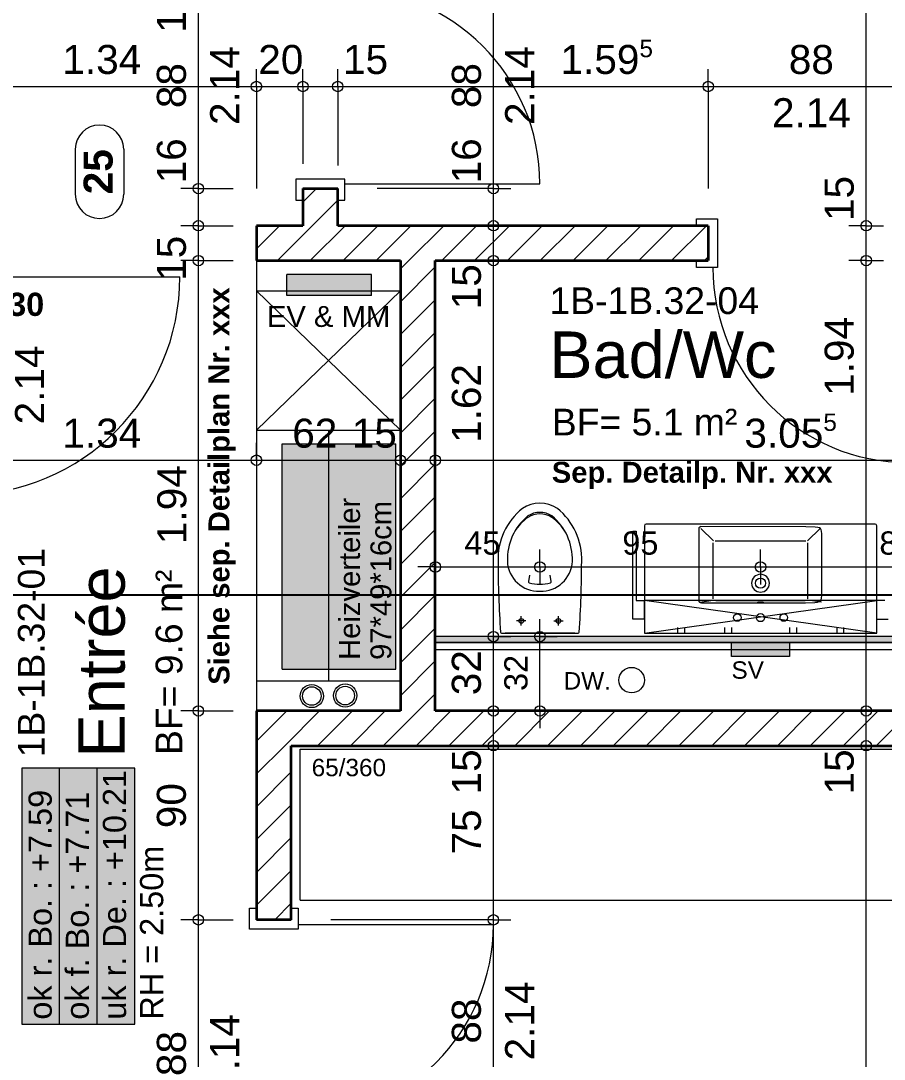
# Model space of a CAD drawing. Header units: metres. Extents: x 0.003 to 0.843, y 0.003 to 0.597.
# Drawn here: x 0.5301 to 0.6044, y 0.3217 to 0.4112 of the extents above; entities that cross this region are included whole.
import ezdxf

# ---------------------------------------------------------------- set-up
doc = ezdxf.new("R2010")
doc.units = ezdxf.units.M
for name, pattern in [('AUSGEZOGEN', [0]), ('LINIE_23', [0.0079, 0.004, -0.0013, 0, -0.0013, 0, -0.0013]), ('STRICHLINIE', [19.049999999999997, 12.7, -6.35]), ('STRICHPUNKT', [25.4, 12.7, -6.35, 0, -6.35])]:
    doc.linetypes.add(name, pattern=pattern)
for name, color, linetype, lineweight in [('Bad', 7, 'AUSGEZOGEN', 13), ('Bauachsen grob', 7, 'STRICHPUNKT', 13), ('Brand Text', 251, 'AUSGEZOGEN', 18), ('Einbaumoebel', 7, 'AUSGEZOGEN', 18), ('Elektro Text', 251, 'AUSGEZOGEN', 18), ('Fachplaner Elektro', 251, 'AUSGEZOGEN', 18), ('Fachplaner HLK', 251, 'AUSGEZOGEN', 18), ('Fachplaner Sanitaer', 251, 'AUSGEZOGEN', 18), ('HLK Text', 251, 'AUSGEZOGEN', 18), ('Leichtbauwaende', 7, 'AUSGEZOGEN', 18), ('Moebel', 253, 'AUSGEZOGEN', 13), ('Raumbezeichnung', 7, 'AUSGEZOGEN', 18), ('Sanitaer Apparate', 251, 'AUSGEZOGEN', 18), ('Sanitaer Leitungen', 251, 'AUSGEZOGEN', 18), ('Sanitaer Text', 251, 'AUSGEZOGEN', 18), ('Sanitaer Vermassung', 251, 'AUSGEZOGEN', 18), ('Schnittbegrenzung', 7, 'AUSGEZOGEN', 13), ('Text Koten', 7, 'AUSGEZOGEN', 25), ('Text Werkplan Ausfuehrung', 7, 'AUSGEZOGEN', 25), ('Tuerzarge', 7, 'AUSGEZOGEN', 13), ('Wand Mauerwerk tragend', 7, 'AUSGEZOGEN', 35), ('Werkplan- Ausfuehrungsmasse', 7, 'AUSGEZOGEN', 13)]:
    doc.layers.add(name, color=color, linetype=linetype, lineweight=lineweight)
doc.styles.add('ARIAL', font='ARIAL.TTF')

msp = doc.modelspace()

# ---------------------------------------------------------------- hatches: boundary and pattern name
at = {"layer": 'Fachplaner Elektro', "linetype": 'AUSGEZOGEN', "lineweight": 18, "true_color": 0xfff5eb}
msp.add_hatch(color=7, dxfattribs=at).paths.add_polyline_path([(0.5602599875442691, 0.3893399913646281), (0.5529599877074367, 0.3893399913646281), (0.5529599877074367, 0.3875399914048612), (0.5602599875442691, 0.3875399914048612)])
at = {"layer": 'Fachplaner HLK', "linetype": 'AUSGEZOGEN', "lineweight": 18, "true_color": 0xffebeb}
msp.add_hatch(color=7, dxfattribs=at).paths.add_polyline_path([(0.5525599877163774, 0.3553399921245874), (0.5623599874973304, 0.3553399921245874), (0.5623599874973304, 0.3747399916909635), (0.5525599877163774, 0.3747399916909635)])
at = {"layer": 'Fachplaner Sanitaer', "linetype": 'AUSGEZOGEN', "lineweight": 18, "true_color": 0xedf5de}
msp.add_hatch(color=7, dxfattribs=at).paths.add_polyline_path([(0.5962598570448715, 0.3576399920731783), (0.5912598571566302, 0.3576399920731783), (0.5912598571566302, 0.3564399921000004), (0.5962598570448715, 0.3564399921000004)])
at = {"layer": 'Leichtbauwaende', "linetype": 'AUSGEZOGEN', "lineweight": 13}
msp.add_hatch(color=253, dxfattribs=at).paths.add_polyline_path([(0.5657599874213345, 0.3576399920731783), (0.6104599864222116, 0.3576399920731783), (0.6104599864222116, 0.3581399920620024), (0.5657599874213345, 0.3581399920620024)])
at = {"layer": 'Text Koten', "linetype": 'AUSGEZOGEN', "lineweight": 13}
msp.add_hatch(color=254, dxfattribs=at).paths.add_polyline_path([(0.5301599882170565, 0.3247399928085506), (0.5398933213328332, 0.3247399928085515), (0.5398933213328334, 0.3468066589819893), (0.5301599882170557, 0.3468066589819896)])

# ---------------------------------------------------------------- linework, layer by layer
at = {"layer": 'Bad', "color": 7, "linetype": 'AUSGEZOGEN', "lineweight": 13}
for p, q in [((0.5738599872402853, 0.363445391943421), (0.5737733362622212, 0.3628869923559068)), ((0.5757466381781166, 0.3628869923559068), (0.5756599872000526, 0.363445391943421)), ((0.5731599872559315, 0.3590885590608068), (0.5731599872559309, 0.3598885590429254)), ((0.576359987184406, 0.3590885590608068), (0.576359987184406, 0.3598885590429254)), ((0.5735599872469912, 0.3594885590518661), (0.5727599872648722, 0.3594885590518661)), ((0.5759599871933467, 0.3594885590518661), (0.5767599871754652, 0.3594885590518661)), ((0.5714695725337142, 0.3584399920553002), (0.5780504019066232, 0.3584399920553002)), ((0.5777599871531134, 0.3584399920553002), (0.5717599872872239, 0.358439992055301))]:
    msp.add_line(p, q, dxfattribs=at)
for centre in [(0.5731599872559272, 0.3594885590518692), (0.5763599871844016, 0.3594885590518692)]:
    msp.add_circle(centre, 0.0001999999955296517, dxfattribs=at)
for centre, radius, start, end in [((0.5747599872201656, 0.3669139002659007), 0.00272609085906712, 56.406489999991, 123.5935099999896), ((0.576793280114718, 0.364799672753158), 0.005636623974011635, 128.9266459999897, 181.96991199999), ((0.5747599872201657, 0.3669139050058998), 0.001926086916948602, 57.46698799998888, 122.533011999991), ((0.5747599872201656, 0.3667939043085811), 0.001926087516948588, 57.46699999998886, 122.5329999999919), ((0.5727266943256151, 0.3647996727531584), 0.005636623974011635, 358.0300879999908, 51.0733539999899), ((0.5767935410747138, 0.3648037912330638), 0.004833584691960961, 129.420737999991, 181.9854439999905), ((0.5762896803659756, 0.3649112603706643), 0.00434480852288596, 126.1909489999891, 148.4864979999894), ((0.5727264333656199, 0.3648037912330646), 0.004833584691960961, 358.0145559999904, 50.57926199999084), ((0.5732169672346558, 0.3649052439307983), 0.004357539282601405, 30.8138149999898, 53.71434199998934), ((0.6620209965697303, 0.3647053543152505), 0.09086106368909692, 180.0627049999873, 183.8958629999901), ((0.5746638326623146, 0.3647487030742945), 0.002703311139576286, 182.382421999991, 272.0383939999902), ((0.5748561417780184, 0.3647487030742945), 0.002703311139576286, 267.9616059999909, 357.6175779999902), ((0.4874989778706028, 0.3647053543152783), 0.09086106368909692, 356.1041369999906, 359.9372949999952), ((0.573872153621353, 0.3628716581563011), 0.0001000000407186459, 171.1793535129968, 254.0279801310461), ((0.5747599872201656, 0.3659736146643053), 0.003326512504157104, 254.0279630159808, 285.9720369839977), ((0.5756478208189796, 0.3628716581563011), 0.0001000000407186458, 285.9720198688927, 8.820646487003188), ((0.5714695725337123, 0.3585399920530731), 9.999999776482583e-05, 184.6081779999522, 270), ((0.5780504019066189, 0.3585399920530721), 9.999999776482583e-05, 270, 355.3918219999791)]:
    msp.add_arc(centre, radius, start, end, dxfattribs=at)
at = {"layer": 'Bauachsen grob', "color": 32, "linetype": 'LINIE_23', "lineweight": 25, "true_color": 0xc36e14}
msp.add_line((0.219399995163083, 0.3886399914357912), (0.7293199837654833, 0.3886399914357912), dxfattribs=at)
at = {"layer": 'Einbaumoebel', "color": 7, "linetype": 'AUSGEZOGEN', "lineweight": 18}
for p, q in [((0.5503599877655512, 0.390539991337806), (0.5503599877655512, 0.3517399922050536)), ((0.5503599877655512, 0.3879399913959205), (0.5627599874883895, 0.3879399913959205)), ((0.5627599874883895, 0.3759399916641415), (0.5503599877655512, 0.3879399913959205)), ((0.5503599877655512, 0.3759399916641415), (0.5627599874883895, 0.3879399913959205)), ((0.5503599877655512, 0.3759399916641415), (0.5627599874883895, 0.3759399916641415)), ((0.5503599877655512, 0.3543399921469391), (0.5627599874883895, 0.3543399921469391))]:
    msp.add_line(p, q, dxfattribs=at)
at = {"layer": 'Einbaumoebel', "color": 7, "linetype": 'STRICHPUNKT', "lineweight": 18}
msp.add_line((0.5565599876269702, 0.3759399916641415), (0.5565599876269702, 0.3543399921469391), dxfattribs=at)
at = {"layer": 'Fachplaner Elektro', "color": 40, "linetype": 'STRICHLINIE', "lineweight": 18}
for p, q in [((0.5602599875442691, 0.3893399913646281), (0.5529599877074367, 0.3893399913646281)), ((0.5529599877074367, 0.3875399914048612), (0.5529599877074367, 0.3893399913646281)), ((0.5602599875442691, 0.3875399914048612), (0.5602599875442691, 0.3893399913646281)), ((0.5602599875442691, 0.3875399914048612), (0.5529599877074367, 0.3875399914048612))]:
    msp.add_line(p, q, dxfattribs=at)
at = {"layer": 'Fachplaner HLK', "color": 240, "linetype": 'STRICHLINIE', "lineweight": 18}
for p, q in [((0.5525599877163774, 0.3553399921245874), (0.5525599877163774, 0.3747399916909635)), ((0.5525599877163774, 0.3747399916909635), (0.5623599874973304, 0.3747399916909635)), ((0.5623599874973304, 0.3553399921245874), (0.5623599874973304, 0.3747399916909635)), ((0.5525599877163774, 0.3553399921245874), (0.5623599874973304, 0.3553399921245874))]:
    msp.add_line(p, q, dxfattribs=at)
at = {"layer": 'Fachplaner HLK', "color": 251, "linetype": 'AUSGEZOGEN', "lineweight": 18}
for centre, radius in [((0.5551226823163269, 0.353020984154878), 0.0009999999776482583), ((0.5551226823163269, 0.353020984154878), 0.0007999999821186066), ((0.5579972929376137, 0.3530590001971149), 0.0009999999776482583), ((0.5579972929376137, 0.3530590001971149), 0.0007999999821186066)]:
    msp.add_circle(centre, radius, dxfattribs=at)
at = {"layer": 'Fachplaner Sanitaer', "color": 55, "linetype": 'STRICHLINIE', "lineweight": 18, "true_color": 0x91b44b}
for p, q in [((0.5912598571566304, 0.3564399921000004), (0.5912598571566304, 0.3576399920731783)), ((0.5912598571566304, 0.3576399920731783), (0.5962598570448718, 0.3576399920731783)), ((0.5962598570448718, 0.3576399920731783), (0.5962598570448718, 0.3564399921000004)), ((0.5962598570448718, 0.3564399921000004), (0.5912598571566304, 0.3564399921000004))]:
    msp.add_line(p, q, dxfattribs=at)
at = {"layer": 'Leichtbauwaende', "color": 7, "linetype": 'AUSGEZOGEN', "lineweight": 18}
for p, q in [((0.6104599864222116, 0.3581399920620024), (0.5657599874213345, 0.3581399920620024)), ((0.5657599874213345, 0.3581399920620024), (0.5657599874213345, 0.3576399920731783)), ((0.5657599874213345, 0.3576399920731783), (0.6099599864333872, 0.3576399920731783)), ((0.6099599864333872, 0.3576399920731783), (0.5657599874213345, 0.3576399920731783)), ((0.5657599874213345, 0.3576399920731783), (0.5657599874213345, 0.3570399920865894)), ((0.5657599874213345, 0.3570399920865894), (0.6093599864467983, 0.3570399920865894))]:
    msp.add_line(p, q, dxfattribs=at)
at = {"layer": 'Moebel', "color": 253, "linetype": 'AUSGEZOGEN', "lineweight": 13}
for p, q in [((0.5541099876817319, 0.3354399925693869), (0.5541099876817319, 0.3484399922788143)), ((0.5541099876817319, 0.3484399922788143), (0.6261099860724068, 0.3484399922788143)), ((0.5541099876817319, 0.3354399925693869), (0.6261099860724068, 0.3354399925693869))]:
    msp.add_line(p, q, dxfattribs=at)
at = {"layer": 'Sanitaer Apparate', "color": 7, "linetype": 'AUSGEZOGEN', "lineweight": 13}
for p, q in [((0.6036199865749297, 0.3678321437352183), (0.583899987015705, 0.3678321437352183)), ((0.5827599870411839, 0.3596399920060403), (0.5827599870411839, 0.3672399918361671)), ((0.5827599870411839, 0.3672399918361671), (0.5830599870344784, 0.3672399918361671)), ((0.5830599870344784, 0.3672399918361671), (0.5830599870344784, 0.3612399919702775)), ((0.5837599870188342, 0.3676921437383477), (0.5837599870188342, 0.3584999911605796)), ((0.588462949947535, 0.3612312945672488), (0.588462949947535, 0.3674526634511244)), ((0.5897034078849611, 0.3663862518858927), (0.5886299869099813, 0.3674596728608726)), ((0.5988899866806523, 0.3674596728608726), (0.5978129608017518, 0.3663826469819719)), ((0.6037599863540951, 0.3584999912051717), (0.6037599865717995, 0.367692143738348)), ((0.5830599870344784, 0.3612399919702775), (0.5837599870188321, 0.3612399919702775)), ((0.5837599870188321, 0.3596399920060403), (0.5837599870188321, 0.3612399919702775)), ((0.5885207158244937, 0.3611172004175551), (0.5896764345297464, 0.3612822006703145)), ((0.5989992752464425, 0.3611172004175551), (0.5978369240693395, 0.361283147578526)), ((0.6037599865717973, 0.3596399920060403), (0.6037599865717973, 0.3612399919702775)), ((0.6044599865561511, 0.3612399919702775), (0.6037599865717973, 0.3612399919702775)), ((0.5837599870188321, 0.3596399920060403), (0.5827599870411839, 0.3596399920060403)), ((0.5866031141233717, 0.3589399920280639), (0.5866031141233717, 0.3584399920392398)), ((0.587203113716704, 0.3589399920294104), (0.587203113716704, 0.3584399920405863)), ((0.5906599842326482, 0.3589399920371676), (0.5906599842326482, 0.3584399920483434)), ((0.5912599839827989, 0.3589399920385145), (0.5912599839827989, 0.3584399920496903)), ((0.5962599841074786, 0.3589399920497349), (0.5962599841074786, 0.3584399920609108)), ((0.5968599838576296, 0.3589399920510811), (0.5968599838576296, 0.3584399920622568)), ((0.6003168543741981, 0.3589399920588385), (0.6003168543741981, 0.3584399920700144)), ((0.6009168539675304, 0.3589399920601845), (0.6009168539675304, 0.3584399920713604)), ((0.6037599865717973, 0.3596399920060403), (0.6047599865494457, 0.3596399920060403)), ((0.5838203120279949, 0.3584399920329952), (0.603699661562976, 0.358439992077605))]:
    msp.add_line(p, q, dxfattribs=at)
at = {"layer": 'Sanitaer Apparate', "color": 7, "linetype": 'STRICHPUNKT', "lineweight": 13}
for p, q in [((0.603759986571968, 0.3612399919927152), (0.583759987019003, 0.3612399919927152)), ((0.583759987019003, 0.3612399919927152), (0.583759987019003, 0.3584399920553002)), ((0.583759987019003, 0.3584399920553002), (0.603759986571968, 0.3612399919927152)), ((0.603759986571968, 0.3584399920553002), (0.583759987019003, 0.3612399919927152)), ((0.603759986571968, 0.3584399920553002), (0.603759986571968, 0.3612399919927152)), ((0.583759987019003, 0.3584399920553002), (0.603759986571968, 0.3584399920553002))]:
    msp.add_line(p, q, dxfattribs=at)
at = {"layer": 'Sanitaer Apparate', "color": 7, "linetype": 'AUSGEZOGEN', "lineweight": 13}
for points in [[(0.5884629499475333, 0.3674526634511271), (0.5884631419245739, 0.3674617387889521), (0.588463727411898, 0.3674708084646904), (0.5884647196338255, 0.367479846890516), (0.5884661301624234, 0.3674888274010705), (0.5884679687090115, 0.3674977224432219), (0.5884702429280607, 0.367506503791747), (0.5884729582384398, 0.3675151427885635), (0.5884761176669216, 0.3675236106023117), (0.5884797217186245, 0.3675318785042441), (0.5884837682786592, 0.3675399181556814), (0.5884882525486567, 0.3675477019016284), (0.5884931670210778, 0.3675552030647109), (0.5884985014933029, 0.3675623962332793), (0.5885042431224462, 0.3675692575374442), (0.5885103765207518, 0.3675757649069683), (0.5885168838902762, 0.3675818983052741), (0.5885237451944411, 0.3675876399344175), (0.5885309383630085, 0.3675929744066421), (0.5885384395260912, 0.3675978888790638), (0.5885462232720383, 0.36760237314906), (0.5885542629234753, 0.367606419709095), (0.5885625308254083, 0.3676100237607984), (0.588570998639156, 0.3676131831892803), (0.5885796376359727, 0.3676158984996591), (0.5885884189844977, 0.3676181727187083), (0.5885973140266494, 0.367620011265296), (0.5886062945372039, 0.3676214217938946), (0.5886153329630299, 0.367622414015822), (0.5886244026387683, 0.3676229995031463), (0.5886334779765922, 0.367623191480187)], [(0.5886868336602823, 0.3610396731442503), (0.5949860975974531, 0.3610430503615707), (0.5976432215546272, 0.3610600644114847), (0.5984416436957634, 0.3610895842431051), (0.5986611722189636, 0.3611194571879118), (0.5988127110275241, 0.3611649195431901), (0.5989131198891802, 0.3612304579269994), (0.598975813383456, 0.3613241769304841), (0.5990095424887036, 0.3614559657121831), (0.5990261622395723, 0.3616716225240126), (0.5990454014529253, 0.3626040630130433), (0.5990499866770742, 0.3643417708005582), (0.5990329027668654, 0.3670079870941855), (0.5990194899474561, 0.3672235709746255), (0.5989888053177734, 0.3673527664851141), (0.598929166094313, 0.3674442693888855), (0.5988318864859737, 0.3675077749834704), (0.5986835167912262, 0.3675514027616564), (0.5984669220339505, 0.367579610547527), (0.5976668134001508, 0.3676061075699781), (0.5886334779765928, 0.367623191480187)], [(0.5896951437465222, 0.3614072128088865), (0.5896951367274795, 0.3621862289047555), (0.5896950967494531, 0.3629652450006244), (0.5896951187221092, 0.3637442604861417), (0.5896951141444725, 0.3645232765820106), (0.5896951190272852, 0.3653022923727035), (0.5896951223842186, 0.3662204908995436)], [(0.5898657116748394, 0.3663909575095026), (0.590960115031725, 0.3663909407248352), (0.5920545186937867, 0.3663909556784483), (0.5937599867953148, 0.36639094255589), (0.5949557356699553, 0.3663909562887998), (0.5961514833238921, 0.3663909495749326), (0.5976472035053039, 0.3663909364523742)], [(0.5978176710307905, 0.3662203471617537), (0.5978176051128231, 0.365162799883146), (0.5978176051128231, 0.3641052516890104), (0.5978176063335257, 0.3621431600580618), (0.5978176119593483, 0.3614072387977986)], [(0.5886868336602816, 0.3610396731442503), (0.5886759589023477, 0.3610398899263533), (0.5886649396447531, 0.3610405551973032), (0.5886538111343932, 0.3610416899039847), (0.588642611890781, 0.3610433127214865), (0.5886313834651252, 0.3610454396146962), (0.5886201701145548, 0.3610480834121746), (0.5886090183915057, 0.3610512534058817), (0.5885979766515654, 0.3610549549909842), (0.5885870944866105, 0.3610591893599926), (0.5885764220937257, 0.3610639532647842), (0.5885660095938472, 0.3610692388586035), (0.5885559063172034, 0.3610750336279275), (0.5885461600751148, 0.3610813204211445), (0.5885368164393682, 0.3610880775775636), (0.5885279180510551, 0.3610952791563791), (0.5885195039803437, 0.3611028952612306), (0.5885116091570878, 0.3611108924520759), (0.5885042638896087, 0.361119234232525), (0.5884974934854943, 0.3611278815978185), (0.5884913179840809, 0.3611367936263855), (0.5884857520057309, 0.361145928096626), (0.5884808047183139, 0.3611552421101751), (0.5884764799168237, 0.3611646927034936), (0.5884727762079719, 0.3611742374310367), (0.5884696872882366, 0.3611838349053978), (0.5884672023012196, 0.3611934452824803), (0.5884653062584819, 0.3612030306827369), (0.5884639805072123, 0.361212555542606), (0.5884632032280975, 0.3612219868933498), (0.5884629499475326, 0.3612312945672516)], [(0.5975937119888729, 0.3612156196958881), (0.593759978056561, 0.3612156186255243), (0.5899192238602601, 0.3612156195851749)], [(0.5939999867899498, 0.3611009151767512), (0.5939994167187038, 0.3610994743129678), (0.5939975502417814, 0.3610979421499216), (0.5939941331315445, 0.36109632355953), (0.5939888885243021, 0.3610946278755851), (0.5939815252519012, 0.3610928700354668), (0.5939717514964635, 0.3610910717097672), (0.5939592947493374, 0.3610892622489247), (0.5939439283970427, 0.3610874792035684), (0.5939255040329945, 0.3610857681176427), (0.5939039867920958, 0.3610841812828786), (0.593879488867332, 0.3610827752191813), (0.5938522944855592, 0.3610816068376671), (0.5938228688899788, 0.3610807285471342), (0.5937918452016819, 0.3610801829188555), (0.5937599867953143, 0.3610799978094101), (0.5937281283889467, 0.3610801829188555), (0.5936971047006498, 0.3610807285471342), (0.59366767910507, 0.3610816068376671), (0.5936404847232967, 0.3610827752191813), (0.5936159867985328, 0.3610841812828786), (0.5935944695576347, 0.3610857681176427), (0.593576045193586, 0.3610874792035684), (0.5935606788412913, 0.3610892622489247), (0.5935482220941651, 0.3610910717097672), (0.5935384483387274, 0.3610928700354668), (0.5935310850663265, 0.3610946278755851), (0.5935258404590842, 0.36109632355953), (0.5935224233488472, 0.3610979421499216), (0.5935205568719247, 0.3610994743129678), (0.5935199868006781, 0.3611009151767512), (0.5935205568719247, 0.3611023560405351), (0.5935224233488472, 0.361103888203582), (0.5935258404590842, 0.361105506793973), (0.5935310850663265, 0.3611072024779173), (0.5935384483387274, 0.3611089603180362), (0.5935482220941651, 0.3611107586437353), (0.5935606788412913, 0.3611125681045783), (0.593576045193586, 0.361114351149934), (0.5935944695576347, 0.3611160622358602), (0.5936159867985328, 0.3611176490706243), (0.5936404847232967, 0.3611190551343211), (0.59366767910507, 0.3611202235158353), (0.5936971047006498, 0.3611211018063687), (0.5937281283889467, 0.3611216474346471), (0.5937599867953143, 0.3611218325440927), (0.5937918452016819, 0.3611216474346471), (0.5938228688899788, 0.3611211018063687), (0.5938522944855592, 0.3611202235158353), (0.593879488867332, 0.3611190551343211), (0.5939039867920958, 0.3611176490706243), (0.5939255040329945, 0.3611160622358602), (0.5939439283970427, 0.361114351149934), (0.5939592947493374, 0.3611125681045783), (0.5939717514964635, 0.3611107586437353), (0.5939815252519012, 0.3611089603180362), (0.5939888885243021, 0.3611072024779173), (0.5939941331315445, 0.361105506793973), (0.5939975502417814, 0.361103888203582), (0.5939994167187038, 0.3611023560405351), (0.5939999867899498, 0.3611009151767512)]]:
    msp.add_lwpolyline(points, dxfattribs=at)
for centre, radius in [((0.5937599867953149, 0.3627396729663754), 0.0004379999902098207), ((0.5917599868388386, 0.3597796728323386), 0.0003199999928474426), ((0.5937599867941351, 0.3597796728323386), 0.0003499999921768904), ((0.5957599867494315, 0.3597796728323386), 0.0003199999928474426)]:
    msp.add_circle(centre, radius, dxfattribs=at)
for centre, radius, start, end in [((0.5838999870508309, 0.3676921437032228), 0.0001400000319987409, 90.00001437633105, 179.9999856119508), ((0.6036199865217285, 0.3676921436851517), 0.0001400000500688883, 2.176704241214083e-05, 89.99997822806594), ((0.5937599956175892, 0.3627396641441028), 0.0007689483944979839, 90.00065736484181, 179.9993426358736), ((0.5937599779730396, 0.3627396641441001), 0.0007689483945001883, 0.0006573641264169488, 89.99934263508375), ((0.5937599955354657, 0.3627396817065272), 0.0007689483123735818, 180.0006512446359, 269.9993487550189), ((0.5937599780551637, 0.362739681706529), 0.0007689483123753501, 270.0006512450638, 359.9993487542447), ((0.5838199874219849, 0.3584999915642633), 6.000040315426707e-05, 180.0003854842378, 270.2839129077856), ((0.6036999863203688, 0.3584999912386878), 6.00000337238106e-05, 269.715940775381, 3.201366569578478e-05)]:
    msp.add_arc(centre, radius, start, end, dxfattribs=at)
at = {"layer": 'Sanitaer Leitungen', "color": 251, "linetype": 'AUSGEZOGEN', "lineweight": 18}
msp.add_circle((0.5826599870435898, 0.3543899921458213), 0.001099999975413115, dxfattribs=at)
at = {"layer": 'Sanitaer Vermassung', "color": 240, "linetype": 'AUSGEZOGEN', "lineweight": 13}
for p, q in [((0.5657599874213345, 0.364139991927892), (0.5657599874213345, 0.3656399919409305)), ((0.5747599872201687, 0.364139991927892), (0.5747599872201687, 0.3656399919409305)), ((0.5937598571007507, 0.364139991927892), (0.5937598571007507, 0.3656399919409305)), ((0.5657599874213345, 0.364139991927892), (0.5642599904295361, 0.364139991927892)), ((0.5657599874213345, 0.364139991927892), (0.5657599874213345, 0.3626399949360937)), ((0.5657599874213345, 0.364139991927892), (0.5657599874213345, 0.364139991927892)), ((0.5747599872201687, 0.364139991927892), (0.5747599872201687, 0.3626399949360937)), ((0.5747599872201687, 0.364139991927892), (0.5747599872201687, 0.364139991927892)), ((0.5747599872201687, 0.364139991927892), (0.5937598571007507, 0.364139991927892)), ((0.5937598571007507, 0.364139991927892), (0.5937598571007507, 0.3626399949360937)), ((0.5937598571007507, 0.364139991927892), (0.5937598571007507, 0.364139991927892)), ((0.5937598571007507, 0.364139991927892), (0.6104599864222116, 0.364139991927892)), ((0.5747599872201687, 0.3581399920620024), (0.5747599872201687, 0.359639992075041)), ((0.5747599872201687, 0.3581399920620024), (0.5732599872071302, 0.3581399920620024)), ((0.5747599872201687, 0.3581399920620024), (0.576259984211967, 0.3581399920620024)), ((0.5747599872201687, 0.3581399920620024), (0.5747599872201687, 0.3581399920620024)), ((0.5747599872201687, 0.3517399922050536), (0.5747599872201687, 0.3581399920620024)), ((0.5747599872201687, 0.3517399922050536), (0.5732599872071302, 0.3517399922050536)), ((0.5747599872201687, 0.3517399922050536), (0.576259984211967, 0.3517399922050536)), ((0.5747599872201687, 0.3517399922050536), (0.5747599872201687, 0.3517399922050536)), ((0.5747599872201687, 0.3517399922050536), (0.5747599872201687, 0.3502399952132554))]:
    msp.add_line(p, q, dxfattribs=at)
msp.add_lwpolyline([(0.5657599874213345, 0.364139991927892), (0.5658856064323345, 0.364139991927892), (0.5658856064323345, 0.364139991927892), (0.5747599872201687, 0.364139991927892)], dxfattribs=at)
for centre in [(0.5657599874213345, 0.364139991927892), (0.5747599872201687, 0.364139991927892), (0.5937598571007507, 0.364139991927892), (0.5747599872201687, 0.3581399920620024), (0.5747599872201687, 0.3517399922050536)]:
    msp.add_circle(centre, 0.0004500000039115548, dxfattribs=at)
at = {"layer": 'Schnittbegrenzung', "color": 14, "linetype": 'STRICHPUNKT', "lineweight": 25}
msp.add_line((0.2192599951662128, 0.3617399920370531), (0.618759986236692, 0.3617399920370531), dxfattribs=at)
at = {"layer": 'Text Koten', "color": 7, "linetype": 'AUSGEZOGEN', "lineweight": 13}
for p, q in [((0.530159988217056, 0.3468066589819893), (0.530159988217056, 0.3247399928085503)), ((0.5398933213328316, 0.3468066589819893), (0.530159988217056, 0.3468066589819893)), ((0.533404432588982, 0.3247399928085506), (0.533404432588981, 0.3468066589819893)), ((0.5366488769609068, 0.3247399928085506), (0.5366488769609068, 0.3468066589819893)), ((0.5398933213328329, 0.3247399928085506), (0.5398933213328316, 0.3468066589819893)), ((0.530159988217056, 0.3247399928085503), (0.5398933213328329, 0.3247399928085506))]:
    msp.add_line(p, q, dxfattribs=at)
at = {"layer": 'Text Werkplan Ausfuehrung', "color": 240, "linetype": 'AUSGEZOGEN', "lineweight": 13}
for p, q in [((0.5347588194338095, 0.4001362269602123), (0.5347588194338095, 0.3962515066347423)), ((0.5389254859415306, 0.4001362269602123), (0.5389254859415306, 0.3962515066347423))]:
    msp.add_line(p, q, dxfattribs=at)
for centre, start, end in [((0.53684215268767, 0.4001362269602123), 0, 180), ((0.53684215268767, 0.3962515066347423), 180, 0)]:
    msp.add_arc(centre, 0.002083333253860474, start, end, dxfattribs=at)
at = {"layer": 'Tuerzarge', "color": 7, "linetype": 'AUSGEZOGEN', "lineweight": 13}
for p, q in [((0.5579599875956779, 0.3971399911902845), (0.5747599872201687, 0.3971399911902845)), ((0.5249599883332854, 0.3891399913690985), (0.5437599879130727, 0.3891399913690985)), ((0.5539599876850849, 0.3333399926163256), (0.5707599873095757, 0.3333399926163256))]:
    msp.add_line(p, q, dxfattribs=at)
for points in [[(0.5558599876426165, 0.3967399911992252), (0.557359987609089, 0.3967399911992252), (0.557359987609089, 0.3957399912215769), (0.5579599875956779, 0.3957399912215769), (0.5579599875956779, 0.3975399911813438), (0.5537599876895553, 0.3975399911813438), (0.5537599876895553, 0.3957399912215769), (0.5543599876761443, 0.3957399912215769), (0.5543599876761443, 0.3967399911992252), (0.5558599876426165, 0.3967399911992252)], [(0.590059986878187, 0.3920399913042784), (0.590059986878187, 0.3899399913512172), (0.5882599869184202, 0.3899399913512172), (0.5882599869184202, 0.390539991337806), (0.5892599868960684, 0.390539991337806), (0.5892599868960684, 0.3935399912707507), (0.5882599869184202, 0.3935399912707507), (0.5882599869184202, 0.3941399912573397), (0.590059986878187, 0.3941399912573397), (0.590059986878187, 0.3920399913042784)], [(0.5518599877320236, 0.3337399926073849), (0.5533599876984959, 0.3337399926073849), (0.5533599876984959, 0.3347399925850332), (0.5539599876850849, 0.3347399925850332), (0.5539599876850849, 0.3329399926252663), (0.5497599877789622, 0.3329399926252663), (0.5497599877789622, 0.3347399925850332), (0.5503599877655512, 0.3347399925850332), (0.5503599877655512, 0.3337399926073849), (0.5518599877320236, 0.3337399926073849)]]:
    msp.add_lwpolyline(points, dxfattribs=at)
for centre, radius, start, end in [((0.557959987595678, 0.3971399911902845), 0.01679999962449074, 0, 90), ((0.6064599865116185, 0.389939991351217), 0.01679999962449074, 180, 270), ((0.5249599883332854, 0.3891399913690984), 0.01879999957978724, 270, 0), ((0.5539599876850849, 0.3333399926163256), 0.01679999962449074, 270, 0)]:
    msp.add_arc(centre, radius, start, end, dxfattribs=at)
at = {"layer": 'Wand Mauerwerk tragend', "color": 7, "linetype": 'AUSGEZOGEN', "lineweight": 35}
for p, q in [((0.5543599876761443, 0.3967399911992252), (0.557359987609089, 0.3967399911992252)), ((0.5543599876761443, 0.3967399911992252), (0.5543599876761443, 0.3935399912707507)), ((0.557359987609089, 0.3935399912707507), (0.557359987609089, 0.3967399911992252)), ((0.5543599876761443, 0.3935399912707507), (0.5503599877655512, 0.3935399912707507)), ((0.5503599877655512, 0.3935399912707507), (0.5503599877655512, 0.390539991337806)), ((0.5892599868960684, 0.3935399912707507), (0.557359987609089, 0.3935399912707507)), ((0.5892599868960684, 0.3935399912707507), (0.5892599868960684, 0.390539991337806)), ((0.5503599877655512, 0.390539991337806), (0.5627599874883895, 0.390539991337806)), ((0.5627599874883895, 0.390539991337806), (0.5627599874883895, 0.3517399922050536)), ((0.5657599874213345, 0.3581399920620024), (0.5657599874213345, 0.390539991337806)), ((0.5657599874213345, 0.390539991337806), (0.5892599868960684, 0.390539991337806)), ((0.5657599874213345, 0.3576399920731783), (0.5657599874213345, 0.3581399920620024)), ((0.5657599874213345, 0.3570399920865894), (0.5657599874213345, 0.3576399920731783)), ((0.5657599874213345, 0.3517399922050536), (0.5657599874213345, 0.3570399920865894)), ((0.5627599874883895, 0.3517399922050536), (0.5503599877655512, 0.3517399922050536)), ((0.5503599877655512, 0.3517399922050536), (0.5503599877655512, 0.3487399922721088)), ((0.626859986055643, 0.3517399922050536), (0.5657599874213345, 0.3517399922050536)), ((0.5503599877655512, 0.3487399922721088), (0.5503599877655512, 0.3337399926073849)), ((0.5533599876984959, 0.3337399926073849), (0.5533599876984959, 0.3487399922721088)), ((0.5533599876984959, 0.3487399922721088), (0.626859986055643, 0.3487399922721088)), ((0.5533599876984959, 0.3337399926073849), (0.5503599877655512, 0.3337399926073849))]:
    msp.add_line(p, q, dxfattribs=at)
at = {"layer": 'Wand Mauerwerk tragend', "color": 7, "linetype": 'AUSGEZOGEN', "lineweight": 13}
for p, q in [((0.5543599876761443, 0.3955621598810774), (0.5555378189942919, 0.3967399911992252)), ((0.5503599877655512, 0.3915621599704846), (0.5523378190658172, 0.3935399912707507)), ((0.5521662462576187, 0.390539991337806), (0.5551662461905634, 0.3935399912707507)), ((0.5549946733823652, 0.390539991337806), (0.5579946733153098, 0.3935399912707507)), ((0.557823100507111, 0.390539991337806), (0.5608231004400559, 0.3935399912707507)), ((0.5606515276318575, 0.390539991337806), (0.5636515275648021, 0.3935399912707507)), ((0.5634799547566035, 0.390539991337806), (0.5664799546895483, 0.3935399912707507)), ((0.5663083818813499, 0.390539991337806), (0.5693083818142946, 0.3935399912707507)), ((0.5691368090060961, 0.390539991337806), (0.5721368089390407, 0.3935399912707507)), ((0.5719652361308424, 0.390539991337806), (0.574965236063787, 0.3935399912707507)), ((0.5747936632555884, 0.390539991337806), (0.5777936631885332, 0.3935399912707507)), ((0.5776220903803347, 0.390539991337806), (0.5806220903132795, 0.3935399912707507)), ((0.5804505175050808, 0.390539991337806), (0.5834505174380256, 0.3935399912707507)), ((0.5832789446298273, 0.390539991337806), (0.5862789445627721, 0.3935399912707507)), ((0.5861073717545733, 0.390539991337806), (0.5891073716875179, 0.3935399912707507)), ((0.5627599874883895, 0.3898200240695918), (0.5634799547566035, 0.390539991337806)), ((0.5889357988793197, 0.390539991337806), (0.5892599868960684, 0.3908641793545548)), ((0.5627599874883895, 0.3869915969448456), (0.5657599874213345, 0.3899915968777906)), ((0.5627599874883895, 0.3841631698200996), (0.5657599874213345, 0.3871631697530445)), ((0.5627599874883895, 0.3813347426953532), (0.5657599874213345, 0.3843347426282983)), ((0.5627599874883895, 0.3785063155706071), (0.5657599874213345, 0.3815063155035521)), ((0.5627599874883895, 0.3756778884458609), (0.5657599874213345, 0.3786778883788059)), ((0.5627599874883895, 0.3728494613211147), (0.5657599874213345, 0.3758494612540597)), ((0.5627599874883895, 0.3700210341963686), (0.5657599874213345, 0.3730210341293136)), ((0.5627599874883895, 0.3671926070716224), (0.5657599874213345, 0.3701926070045674)), ((0.5627599874883895, 0.3643641799468761), (0.5657599874213345, 0.3673641798798211)), ((0.5627599874883895, 0.3615357528221301), (0.5657599874213345, 0.364535752755075)), ((0.5627599874883895, 0.3587073256973837), (0.5657599874213345, 0.3617073256303287)), ((0.5627599874883895, 0.3558788985726377), (0.5657599874213345, 0.3588788985055827)), ((0.5627599874883895, 0.3530504714478914), (0.5657599874213345, 0.3560504713808364)), ((0.5642779353702977, 0.3517399922050536), (0.5657599874213345, 0.3532220442560903)), ((0.5503599877655513, 0.3491357530992918), (0.5529642268713131, 0.3517399922050536)), ((0.5527926540631146, 0.3487399922721088), (0.5557926539960593, 0.3517399922050536)), ((0.5556210811878607, 0.3487399922721088), (0.5586210811208054, 0.3517399922050536)), ((0.5584495083126069, 0.3487399922721088), (0.5614495082455514, 0.3517399922050536)), ((0.5612779354373533, 0.3487399922721088), (0.5642779353702979, 0.3517399922050536)), ((0.5641063625620993, 0.3487399922721088), (0.5671063624950439, 0.3517399922050536)), ((0.5669347896868455, 0.3487399922721088), (0.5699347896197903, 0.3517399922050536)), ((0.5697632168115917, 0.3487399922721088), (0.5727632167445365, 0.3517399922050536)), ((0.5725916439363381, 0.3487399922721088), (0.5755916438692827, 0.3517399922050536)), ((0.5754200710610842, 0.3487399922721088), (0.5784200709940289, 0.3517399922050536)), ((0.5782484981858302, 0.3487399922721088), (0.5812484981187751, 0.3517399922050536)), ((0.5810769253105766, 0.3487399922721088), (0.5840769252435213, 0.3517399922050536)), ((0.5839053524353228, 0.3487399922721088), (0.5869053523682676, 0.3517399922050536)), ((0.586733779560069, 0.3487399922721088), (0.5897337794930136, 0.3517399922050536)), ((0.5895622066848154, 0.3487399922721088), (0.59256220661776, 0.3517399922050536)), ((0.5923906338095615, 0.3487399922721088), (0.595390633742506, 0.3517399922050536)), ((0.5952190609343077, 0.3487399922721088), (0.5982190608672525, 0.3517399922050536)), ((0.5980474880590537, 0.3487399922721088), (0.6010474879919986, 0.3517399922050536)), ((0.6008759151838001, 0.3487399922721088), (0.6038759151167449, 0.3517399922050536)), ((0.6037043423085463, 0.3487399922721088), (0.606704342241491, 0.3517399922050536)), ((0.5503599877655512, 0.3463073259745453), (0.5527926540631146, 0.3487399922721087)), ((0.5503599877655511, 0.3434788988497991), (0.5533599876984958, 0.3464788987827438)), ((0.5503599877655512, 0.340650471725053), (0.5533599876984959, 0.3436504716579977)), ((0.5503599877655511, 0.3378220446003068), (0.5533599876984958, 0.3408220445332515)), ((0.5503599877655512, 0.3349936174755606), (0.5533599876984959, 0.3379936174085053)), ((0.5519347900221216, 0.333739992607385), (0.5533599876984958, 0.3351651902837592))]:
    msp.add_line(p, q, dxfattribs=at)
msp.add_lwpolyline([(0.5551662461905637, 0.3935399912707507), (0.5572865364455222, 0.3956602815257093), (0.5572865364455222, 0.3956602815257093), (0.557359987609089, 0.3957337326892761)], dxfattribs=at)
at = {"layer": 'Werkplan- Ausfuehrungsmasse', "color": 7, "linetype": 'AUSGEZOGEN', "lineweight": 13}
for p, q in [((0.6028599865920847, 0.3935399912707507), (0.6028599865920847, 0.4801399893350899)), ((0.5453599878773099, 0.3967399911992252), (0.5453599878773099, 0.4143399908058346)), ((0.5707599873095754, 0.3967399911992252), (0.5707599873095754, 0.4143399908058346)), ((0.5503599877655512, 0.4055399910025299), (0.5503599877655512, 0.4070399910155684)), ((0.5543599876761443, 0.4055399910025299), (0.5543599876761443, 0.4070399910155684)), ((0.557359987609089, 0.4055399910025299), (0.557359987609089, 0.4070399910155684)), ((0.5892599868960684, 0.4055399910025299), (0.5892599868960684, 0.4070399910155684)), ((0.5235599883645778, 0.40553999100253), (0.5503599877655512, 0.40553999100253)), ((0.5503599877655512, 0.4055399910025299), (0.5503599877655512, 0.4040399940107316)), ((0.5503599877655512, 0.40553999100253), (0.5543599876761443, 0.40553999100253)), ((0.5543599876761443, 0.4055399910025299), (0.5543599876761443, 0.4040399940107316)), ((0.5543599876761443, 0.40553999100253), (0.557359987609089, 0.40553999100253)), ((0.557359987609089, 0.4055399910025299), (0.557359987609089, 0.4040399940107316)), ((0.557359987609089, 0.40553999100253), (0.5892599868960684, 0.40553999100253)), ((0.5892599868960684, 0.4055399910025299), (0.5892599868960684, 0.4040399940107316)), ((0.5892599868960684, 0.40553999100253), (0.6068599865026778, 0.40553999100253)), ((0.5453599878773099, 0.3967399911992252), (0.5438599878642714, 0.3967399911992252)), ((0.5453599878773099, 0.3967399911992252), (0.5468599848691083, 0.3967399911992252)), ((0.5453599878773099, 0.3967399911992252), (0.5483599878102545, 0.3967399911992252)), ((0.5453599878773099, 0.3935399912707507), (0.5453599878773099, 0.3967399911992252)), ((0.5707599873095754, 0.3967399911992252), (0.5692599872965368, 0.3967399911992252)), ((0.5707599873095754, 0.3967399911992252), (0.5722599843013736, 0.3967399911992252)), ((0.5707599873095754, 0.3935399912707507), (0.5707599873095754, 0.3967399911992252)), ((0.5453599878773099, 0.3935399912707508), (0.5438599878642714, 0.3935399912707508)), ((0.5453599878773099, 0.3935399912707508), (0.5468599848691083, 0.3935399912707508)), ((0.5453599878773099, 0.3935399912707507), (0.5483599878102545, 0.3935399912707507)), ((0.5453599878773099, 0.390539991337806), (0.5453599878773099, 0.3935399912707507)), ((0.5707599873095754, 0.3935399912707508), (0.5692599872965368, 0.3935399912707508)), ((0.5707599873095754, 0.3935399912707508), (0.5722599843013736, 0.3935399912707508)), ((0.5707599873095754, 0.390539991337806), (0.5707599873095754, 0.3935399912707507)), ((0.6028599865920846, 0.3935399912707508), (0.601359986579046, 0.3935399912707508)), ((0.6028599865920846, 0.3935399912707508), (0.6043599835838829, 0.3935399912707508)), ((0.6028599865920847, 0.3935399912707507), (0.6028599865920847, 0.3935399912707507)), ((0.6028599865920847, 0.390539991337806), (0.6028599865920847, 0.3935399912707507)), ((0.5453599878773099, 0.390539991337806), (0.5438599878642714, 0.390539991337806)), ((0.5453599878773099, 0.390539991337806), (0.5468599848691083, 0.390539991337806)), ((0.5453599878773099, 0.390539991337806), (0.5483599878102545, 0.390539991337806)), ((0.5453599878773099, 0.3517399922050536), (0.5453599878773099, 0.390539991337806)), ((0.5707599873095754, 0.390539991337806), (0.5692599872965368, 0.390539991337806)), ((0.5707599873095754, 0.390539991337806), (0.5722599843013736, 0.390539991337806)), ((0.5707599873095754, 0.3581399920620024), (0.5707599873095754, 0.390539991337806)), ((0.6028599865920846, 0.390539991337806), (0.601359986579046, 0.390539991337806)), ((0.6028599865920846, 0.390539991337806), (0.6043599835838829, 0.390539991337806)), ((0.6028599865920847, 0.390539991337806), (0.6028599865920847, 0.390539991337806)), ((0.6028599865920847, 0.3517399922050536), (0.6028599865920847, 0.390539991337806)), ((0.5503599877655512, 0.373339991722256), (0.5503599877655512, 0.3748399917352945)), ((0.5627599874883896, 0.373339991722256), (0.5627599874883896, 0.3748399917352945)), ((0.5657599874213345, 0.373339991722256), (0.5657599874213345, 0.3748399917352945)), ((0.5235599883645778, 0.373339991722256), (0.5503599877655512, 0.373339991722256)), ((0.5503599877655512, 0.373339991722256), (0.5503599877655512, 0.3718399947304578)), ((0.5503599877655512, 0.373339991722256), (0.5503599877655512, 0.373339991722256)), ((0.5503599877655512, 0.373339991722256), (0.5627599874883895, 0.373339991722256)), ((0.5627599874883896, 0.373339991722256), (0.5627599874883896, 0.3718399947304578)), ((0.5627599874883895, 0.373339991722256), (0.5627599874883895, 0.373339991722256)), ((0.5627599874883895, 0.373339991722256), (0.5657599874213345, 0.373339991722256)), ((0.5657599874213345, 0.373339991722256), (0.5657599874213345, 0.3718399947304578)), ((0.5657599874213345, 0.373339991722256), (0.5657599874213345, 0.373339991722256)), ((0.5657599874213345, 0.373339991722256), (0.626859986055643, 0.373339991722256)), ((0.5707599873095754, 0.3581399920620024), (0.5692599872965368, 0.3581399920620024)), ((0.5707599873095754, 0.3581399920620024), (0.5722599843013736, 0.3581399920620024)), ((0.5707599873095754, 0.3517399922050536), (0.5707599873095754, 0.3581399920620024)), ((0.5453599878773099, 0.3517399922050536), (0.5438599878642714, 0.3517399922050536)), ((0.5453599878773099, 0.3517399922050536), (0.5468599848691083, 0.3517399922050536)), ((0.5453599878773099, 0.3337399926073849), (0.5453599878773099, 0.3517399922050536)), ((0.5707599873095754, 0.3517399922050536), (0.5692599872965368, 0.3517399922050536)), ((0.5707599873095754, 0.3517399922050536), (0.5722599843013736, 0.3517399922050536)), ((0.5707599873095754, 0.3487399922721088), (0.5707599873095754, 0.3517399922050536)), ((0.6028599865920846, 0.3517399922050536), (0.601359986579046, 0.3517399922050536)), ((0.6028599865920846, 0.3517399922050536), (0.6043599835838829, 0.3517399922050536)), ((0.6028599865920847, 0.3517399922050536), (0.6028599865920847, 0.3517399922050536)), ((0.6028599865920847, 0.3487399922721088), (0.6028599865920847, 0.3517399922050536)), ((0.5707599873095754, 0.3487399922721088), (0.5692599872965368, 0.3487399922721088)), ((0.5707599873095754, 0.3487399922721088), (0.5722599843013736, 0.3487399922721088)), ((0.5707599873095754, 0.3337399926073849), (0.5707599873095754, 0.3487399922721088)), ((0.6028599865920846, 0.3487399922721088), (0.601359986579046, 0.3487399922721088)), ((0.6028599865920846, 0.3487399922721088), (0.6043599835838829, 0.3487399922721088)), ((0.6028599865920847, 0.3487399922721088), (0.6028599865920847, 0.3487399922721088)), ((0.6028599865920847, 0.279739993814379), (0.6028599865920847, 0.3487399922721088)), ((0.5453599878773099, 0.3337399926073849), (0.5438599878642714, 0.3337399926073849)), ((0.5453599878773099, 0.3337399926073849), (0.5468599848691083, 0.3337399926073849)), ((0.5453599878773099, 0.3161399930007756), (0.5453599878773099, 0.3337399926073849)), ((0.5707599873095754, 0.3337399926073849), (0.5692599872965368, 0.3337399926073849)), ((0.5707599873095754, 0.3337399926073849), (0.5722599843013736, 0.3337399926073849)), ((0.5707599873095754, 0.3161399930007756), (0.5707599873095754, 0.3337399926073849))]:
    msp.add_line(p, q, dxfattribs=at)
for points in [[(0.5503599877655512, 0.40553999100253), (0.5503599877655512, 0.4023547212956478), (0.5503599877655512, 0.4023547212956478), (0.5503599877655512, 0.3967399911992252)], [(0.5543599876761443, 0.40553999100253), (0.5543599876761443, 0.4022911038486996), (0.5543599876761443, 0.4022911038486996), (0.5543599876761443, 0.3988823300985109)], [(0.557359987609089, 0.40553999100253), (0.5573599876090891, 0.4022433907634885), (0.5573599876090891, 0.4022433907634885), (0.557359987609089, 0.3987399911545217)], [(0.5892599868960684, 0.40553999100253), (0.5892599868960684, 0.4017360416240762), (0.5892599868960684, 0.4017360416240762), (0.5892599868960684, 0.3967399911992252)], [(0.5707599873095754, 0.3967399911992252), (0.5701349873447115, 0.3967399911992252), (0.5701349873447115, 0.3967399911992252), (0.5701349873447114, 0.3967399911992252), (0.5701349873447114, 0.3967399911992252), (0.5701349873447114, 0.3967399911992252), (0.5701349873447114, 0.3967399911992252), (0.5701349873433739, 0.3967399911992252), (0.5701349873433739, 0.3967399911992252), (0.5700448851185498, 0.3967399911992252), (0.5700448851185498, 0.3967399911992252), (0.5607599875330931, 0.3967399911992252)], [(0.5707599873095754, 0.3935399912707507), (0.5701349873447115, 0.3935399912707507), (0.5701349873447115, 0.3935399912707507), (0.5701349873447114, 0.3935399912707506), (0.5701349873447114, 0.3935399912707506), (0.5701349873447114, 0.3935399912707506), (0.5701349873447114, 0.3935399912707506), (0.5701349873434105, 0.3935399912707507), (0.5701349873434105, 0.3935399912707507), (0.5700473500874255, 0.3935399912707506), (0.5700473500874255, 0.3935399912707506), (0.5607599875330931, 0.3935399912707507)], [(0.5707599873095754, 0.390539991337806), (0.5701349873447115, 0.390539991337806), (0.5701349873447115, 0.390539991337806), (0.5701349873447114, 0.390539991337806), (0.5701349873447114, 0.390539991337806), (0.5701349873447114, 0.390539991337806), (0.5701349873447114, 0.390539991337806), (0.5701349873434447, 0.390539991337806), (0.5701349873434447, 0.390539991337806), (0.5700496609957466, 0.390539991337806), (0.5700496609957466, 0.390539991337806), (0.5691599873453386, 0.390539991337806)], [(0.5707599873095754, 0.3581399920620024), (0.5701349873447115, 0.3581399920620024), (0.5701349873447115, 0.3581399920620024), (0.5701349873447115, 0.3581399920620024), (0.5701349873447115, 0.3581399920620024), (0.5701349873447115, 0.3581399920620024), (0.5701349873447115, 0.3581399920620024), (0.5701349873447114, 0.3581399920620024), (0.5701349873447114, 0.3581399920620024), (0.5701349873447114, 0.3581399920620024), (0.5701349873447114, 0.3581399920620024), (0.5701349873438153, 0.3581399920620024), (0.5701349873438153, 0.3581399920620024), (0.5700746188056133, 0.3581399920620024), (0.5700746188056133, 0.3581399920620024), (0.5691599873453386, 0.3581399920620024)], [(0.5453599878773099, 0.3517399922050536), (0.5483002352037862, 0.3517399922050536), (0.5483002352037862, 0.3517399922050536), (0.5483599878102545, 0.3517399922050536)], [(0.5707599873095754, 0.3517399922050536), (0.5701349873447115, 0.3517399922050536), (0.5701349873447115, 0.3517399922050536), (0.5701349873447115, 0.3517399922050536), (0.5701349873447115, 0.3517399922050536), (0.5701349873447115, 0.3517399922050535), (0.5701349873447115, 0.3517399922050535), (0.5701349873447114, 0.3517399922050536), (0.5701349873447114, 0.3517399922050536), (0.5701349873447114, 0.3517399922050535), (0.5701349873447114, 0.3517399922050535), (0.5701349873438883, 0.3517399922050536), (0.5701349873438883, 0.3517399922050536), (0.5701349873428637, 0.3517399922050536), (0.5701349873428637, 0.3517399922050536), (0.5700795487433646, 0.3517399922050536), (0.5700795487433646, 0.3517399922050536), (0.5691599873453386, 0.3517399922050536)], [(0.5707599873095754, 0.3487399922721088), (0.5701349873447115, 0.3487399922721088), (0.5701349873447115, 0.3487399922721088), (0.5701349873447115, 0.3487399922721088), (0.5701349873447115, 0.3487399922721088), (0.5701349873447115, 0.3487399922721088), (0.5701349873447115, 0.3487399922721088), (0.5701349873447114, 0.3487399922721088), (0.5701349873447114, 0.3487399922721088), (0.5701349873447114, 0.3487399922721088), (0.5701349873447114, 0.3487399922721088), (0.5701349873439228, 0.3487399922721088), (0.5701349873439228, 0.3487399922721088), (0.5701349873429408, 0.3487399922721088), (0.5701349873429408, 0.3487399922721088), (0.5700818596516855, 0.3487399922721088), (0.5700818596516855, 0.3487399922721088), (0.5567599876225, 0.3487399922721088)], [(0.5453599878773099, 0.3337399926073849), (0.5479607923298352, 0.3337399926073849), (0.5479607923298352, 0.3337399926073849), (0.5483599878102545, 0.3337399926073849)], [(0.5707599873095754, 0.3337399926073849), (0.5701349873447116, 0.333739992607385), (0.5701349873447116, 0.333739992607385), (0.5701349873447115, 0.333739992607385), (0.5701349873447115, 0.333739992607385), (0.5701349873447115, 0.3337399926073849), (0.5701349873447115, 0.3337399926073849), (0.5701349873447115, 0.3337399926073849), (0.5701349873447115, 0.3337399926073849), (0.5701349873447115, 0.3337399926073849), (0.5701349873447115, 0.3337399926073849), (0.5701349873447114, 0.3337399926073849), (0.5701349873447114, 0.3337399926073849), (0.5701349873447114, 0.3337399926073849), (0.5701349873447114, 0.3337399926073849), (0.5701349873440943, 0.3337399926073849), (0.5701349873440943, 0.3337399926073849), (0.5701349873433259, 0.3337399926073849), (0.5701349873433259, 0.3337399926073849), (0.5700934141932904, 0.3337399926073849), (0.5700934141932904, 0.3337399926073849), (0.5567599876225, 0.3337399926073849)]]:
    msp.add_lwpolyline(points, dxfattribs=at)
for centre in [(0.5503599877655512, 0.4055399910025299), (0.5543599876761443, 0.4055399910025299), (0.557359987609089, 0.4055399910025299), (0.5892599868960684, 0.4055399910025299), (0.5453599878773099, 0.3967399911992252), (0.5707599873095754, 0.3967399911992252), (0.5453599878773099, 0.3935399912707508), (0.5707599873095754, 0.3935399912707508), (0.6028599865920846, 0.3935399912707508), (0.5453599878773099, 0.390539991337806), (0.5707599873095754, 0.390539991337806), (0.6028599865920846, 0.390539991337806), (0.5503599877655512, 0.373339991722256), (0.5627599874883896, 0.373339991722256), (0.5657599874213345, 0.373339991722256), (0.5707599873095754, 0.3581399920620024), (0.5453599878773099, 0.3517399922050536), (0.5707599873095754, 0.3517399922050536), (0.6028599865920846, 0.3517399922050536), (0.5707599873095754, 0.3487399922721088), (0.6028599865920846, 0.3487399922721088), (0.5453599878773099, 0.3337399926073849), (0.5707599873095754, 0.3337399926073849)]:
    msp.add_circle(centre, 0.0004500000039115548, dxfattribs=at)

# ---------------------------------------------------------------- texts
at = {"layer": 'Brand Text', "color": 240, "linetype": 'AUSGEZOGEN', "lineweight": 18, "insert": (0.5255599883198744, 0.3857399914450944), "char_height": 0.002, "width": 0.001, "attachment_point": 7, "style": 'ARIAL'}
msp.add_mtext('\\fArial|i0|b1|c0|p0;EI\\~30', dxfattribs=at)
at = {"layer": 'Elektro Text', "color": 40, "linetype": 'AUSGEZOGEN', "lineweight": 18, "insert": (0.5512599877454342, 0.3847999915280939), "char_height": 0.001799999952316284, "width": 0.0008999999761581421, "attachment_point": 7, "style": 'ARIAL'}
msp.add_mtext('EV\\~&\\~MM', dxfattribs=at)
at = {"layer": 'HLK Text', "color": 240, "linetype": 'AUSGEZOGEN', "lineweight": 18, "char_height": 0.001799999952316284, "width": 0.0008999999761581421, "attachment_point": 7, "rotation": 90.00000250447816, "style": 'ARIAL'}
for s, insert in [('Heizverteiler', (0.5592982172567604, 0.3561322523042254)), ('97*49*16cm', (0.5619982173044441, 0.3561322521862047))]:
    msp.add_mtext(s, dxfattribs=dict(at, insert=insert))
at = {"layer": 'Moebel', "color": 253, "linetype": 'AUSGEZOGEN', "lineweight": 13, "insert": (0.5551099876593805, 0.3460899923313409), "char_height": 0.0015, "width": 0.00075, "attachment_point": 7, "style": 'ARIAL'}
msp.add_mtext('65/360', dxfattribs=at)
at = {"layer": 'Raumbezeichnung', "color": 7, "linetype": 'AUSGEZOGEN', "lineweight": 18, "attachment_point": 7, "style": 'ARIAL'}
for s, insert, char_height, width in [('1B-1B.32-04', (0.5755869821667604, 0.3859004063724883), 0.002299999952316284, 0.001149999976158142), ('Bad/Wc', (0.5755718379548529, 0.3803741531754354), 0.004, 0.002), ('BF=\\~5.1\\~m²', (0.575787235493545, 0.3754415652965654), 0.002299999952316284, 0.001149999976158142)]:
    msp.add_mtext(s, dxfattribs=dict(at, insert=insert, char_height=char_height, width=width))
at = {"layer": 'Raumbezeichnung', "color": 7, "linetype": 'AUSGEZOGEN', "lineweight": 18, "attachment_point": 7, "rotation": 90.00000250447816, "style": 'ARIAL'}
for s, insert, char_height, width in [('1B-1B.32-01', (0.5321499881725764, 0.3477399923499775), 0.002299999952316284, 0.001149999976158142), ('Entrée', (0.5390762413383376, 0.3477248481380698), 0.004, 0.002), ('BF=\\~9.6\\~m²', (0.5440088292172073, 0.3479402456767619), 0.002299999952316284, 0.001149999976158142)]:
    msp.add_mtext(s, dxfattribs=dict(at, insert=insert, char_height=char_height, width=width))
at = {"layer": 'Sanitaer Leitungen', "color": 251, "linetype": 'AUSGEZOGEN', "lineweight": 18, "insert": (0.5768029317713872, 0.3535806460576023), "char_height": 0.0015, "width": 0.00075, "attachment_point": 7, "style": 'ARIAL'}
msp.add_mtext('DW.', dxfattribs=at)
at = {"layer": 'Sanitaer Text', "color": 55, "linetype": 'AUSGEZOGEN', "lineweight": 18, "true_color": 0x91b44b, "insert": (0.5912598571566302, 0.3544899921435863), "char_height": 0.0015, "width": 0.00075, "attachment_point": 7, "style": 'ARIAL'}
msp.add_mtext('SV', dxfattribs=at)
at = {"layer": 'Sanitaer Vermassung', "color": 240, "linetype": 'AUSGEZOGEN', "lineweight": 13, "char_height": 0.002, "width": 0.001, "attachment_point": 7, "style": 'ARIAL'}
for s, insert in [('45', (0.5682620336785918, 0.3651740983167834)), ('95', (0.5818619685272408, 0.3651740983167834)), ('83', (0.6039924477787878, 0.3651754625732329))]:
    msp.add_mtext(s, dxfattribs=dict(at, insert=insert))
at = {"layer": 'Sanitaer Vermassung', "color": 240, "linetype": 'AUSGEZOGEN', "lineweight": 13, "insert": (0.5737245165748276, 0.3534597738422454), "char_height": 0.002, "width": 0.001, "attachment_point": 7, "rotation": 90.00000250447816, "style": 'ARIAL'}
msp.add_mtext('32', dxfattribs=at)
at = {"layer": 'Text Koten', "color": 7, "linetype": 'AUSGEZOGEN', "lineweight": 13, "char_height": 0.002, "width": 0.001, "attachment_point": 7, "rotation": 90.00000250447816, "style": 'ARIAL'}
for s, insert in [('uk\\~r.\\~De.\\~:\\~+10.21', (0.5391599882766608, 0.3251399924761456)), ('ok\\~r.\\~Bo.\\~:\\~+7.59', (0.5327599881812933, 0.3251399927558986)), ('ok\\~f.\\~Bo.\\~:\\~+7.71', (0.5359599879905586, 0.3251399926160221)), ('RH\\~=\\~2.50m', (0.5423599885627631, 0.3251399923362692))]:
    msp.add_mtext(s, dxfattribs=dict(at, insert=insert))
at = {"layer": 'Text Werkplan Ausfuehrung', "color": 240, "linetype": 'AUSGEZOGEN', "lineweight": 13, "insert": (0.5380088193518531, 0.3962515066347423), "char_height": 0.0025, "width": 0.00125, "attachment_point": 7, "rotation": 90.00000250447816, "style": 'ARIAL'}
msp.add_mtext('\\fArial|i0|b1|c0|p0;25', dxfattribs=at)
at = {"layer": 'Text Werkplan Ausfuehrung', "color": 7, "linetype": 'AUSGEZOGEN', "lineweight": 18, "insert": (0.5485703465743574, 0.3539949926088376), "char_height": 0.001799999952316284, "width": 0.0008999999761581421, "attachment_point": 7, "rotation": 90.00000250447816, "style": 'ARIAL'}
msp.add_mtext('\\fArial|i0|b1|c0|p0;Siehe\\~sep.\\~Detailplan\\~Nr.\\~xxx', dxfattribs=at)
at = {"layer": 'Text Werkplan Ausfuehrung', "color": 7, "linetype": 'AUSGEZOGEN', "lineweight": 18, "insert": (0.5757872355940813, 0.370858232131392), "char_height": 0.001799999952316284, "width": 0.0008999999761581421, "attachment_point": 7, "style": 'ARIAL'}
msp.add_mtext('\\fArial|i0|b1|c0|p0;Sep.\\~Detailp.\\~Nr.\\~xxx', dxfattribs=at)
at = {"layer": 'Werkplan- Ausfuehrungsmasse', "color": 7, "linetype": 'AUSGEZOGEN', "lineweight": 13, "char_height": 0.0025, "width": 0.00125, "attachment_point": 7, "rotation": 90.00000250447816, "style": 'ARIAL'}
for s, insert in [('16', (0.5443173548856076, 0.4101655705068261)), ('2.14', (0.5488702198266989, 0.4022257003692751)), ('2.14', (0.5742702192589644, 0.4022257003692751)), ('88', (0.5443173548856076, 0.4036743702702225)), ('88', (0.5697173543178732, 0.4036743702702225)), ('16', (0.5443173548856076, 0.3971899911891669)), ('16', (0.5697173543178732, 0.3971899911891669)), ('15', (0.6018173536003825, 0.3939451071638614)), ('15', (0.5443173548856078, 0.3887942053693214)), ('15', (0.5697173543178732, 0.3863451073337346)), ('1.94', (0.6018146567183662, 0.3788846465993162)), ('2.14', (0.5320702202022082, 0.3764257009459501)), ('1.62', (0.5697173543178732, 0.3748297279161925)), ('1.94', (0.5443562075239781, 0.3661117063287567)), ('32', (0.569715648997311, 0.3530897192396225)), ('15', (0.5697173543178732, 0.3445451082680375)), ('15', (0.6018173536003825, 0.3445451082680375)), ('90', (0.5443173548856078, 0.3416351803199914)), ('75', (0.5697173543178732, 0.339367550432682)), ('2.14', (0.5742702192589644, 0.3216257021708254)), ('88', (0.5697173543178732, 0.3230743720717729)), ('2.14', (0.5488702198266989, 0.3188257022334103)), ('88', (0.5443173548856078, 0.3202743721343577))]:
    msp.add_mtext(s, dxfattribs=dict(at, insert=insert))
at = {"layer": 'Werkplan- Ausfuehrungsmasse', "color": 7, "linetype": 'AUSGEZOGEN', "lineweight": 13, "attachment_point": 7, "style": 'ARIAL'}
for s, insert, char_height, width in [('1.34', (0.5336456975415355, 0.4065843293147945), 0.0025, 0.00125), ('20', (0.5505144610424237, 0.4065826239942316), 0.0025, 0.00125), ('15', (0.5578099875990307, 0.4065826239942316), 0.0025, 0.00125), ('1.59', (0.5765366638811202, 0.4065826239942316), 0.0025, 0.00125), ('5', (0.5833340720488088, 0.4080409573673019), 0.0015, 0.00075), ('88', (0.5961943659670657, 0.4065826239942316), 0.0025, 0.00125), ('2.14', (0.5947456960661184, 0.4020297590531409), 0.0025, 0.00125), ('1.34', (0.5336456975415355, 0.3743843300345208), 0.0025, 0.00125), ('62', (0.5534369225553781, 0.3743826247139582), 0.0025, 0.00125), ('15', (0.5585651034843182, 0.3743826247139582), 0.0025, 0.00125), ('3.05', (0.592370525507257, 0.3743843300345208), 0.0025, 0.00125), ('5', (0.5991679336749455, 0.3758426634075905), 0.0015, 0.00075)]:
    msp.add_mtext(s, dxfattribs=dict(at, insert=insert, char_height=char_height, width=width))

doc.saveas('drawing.dxf')
